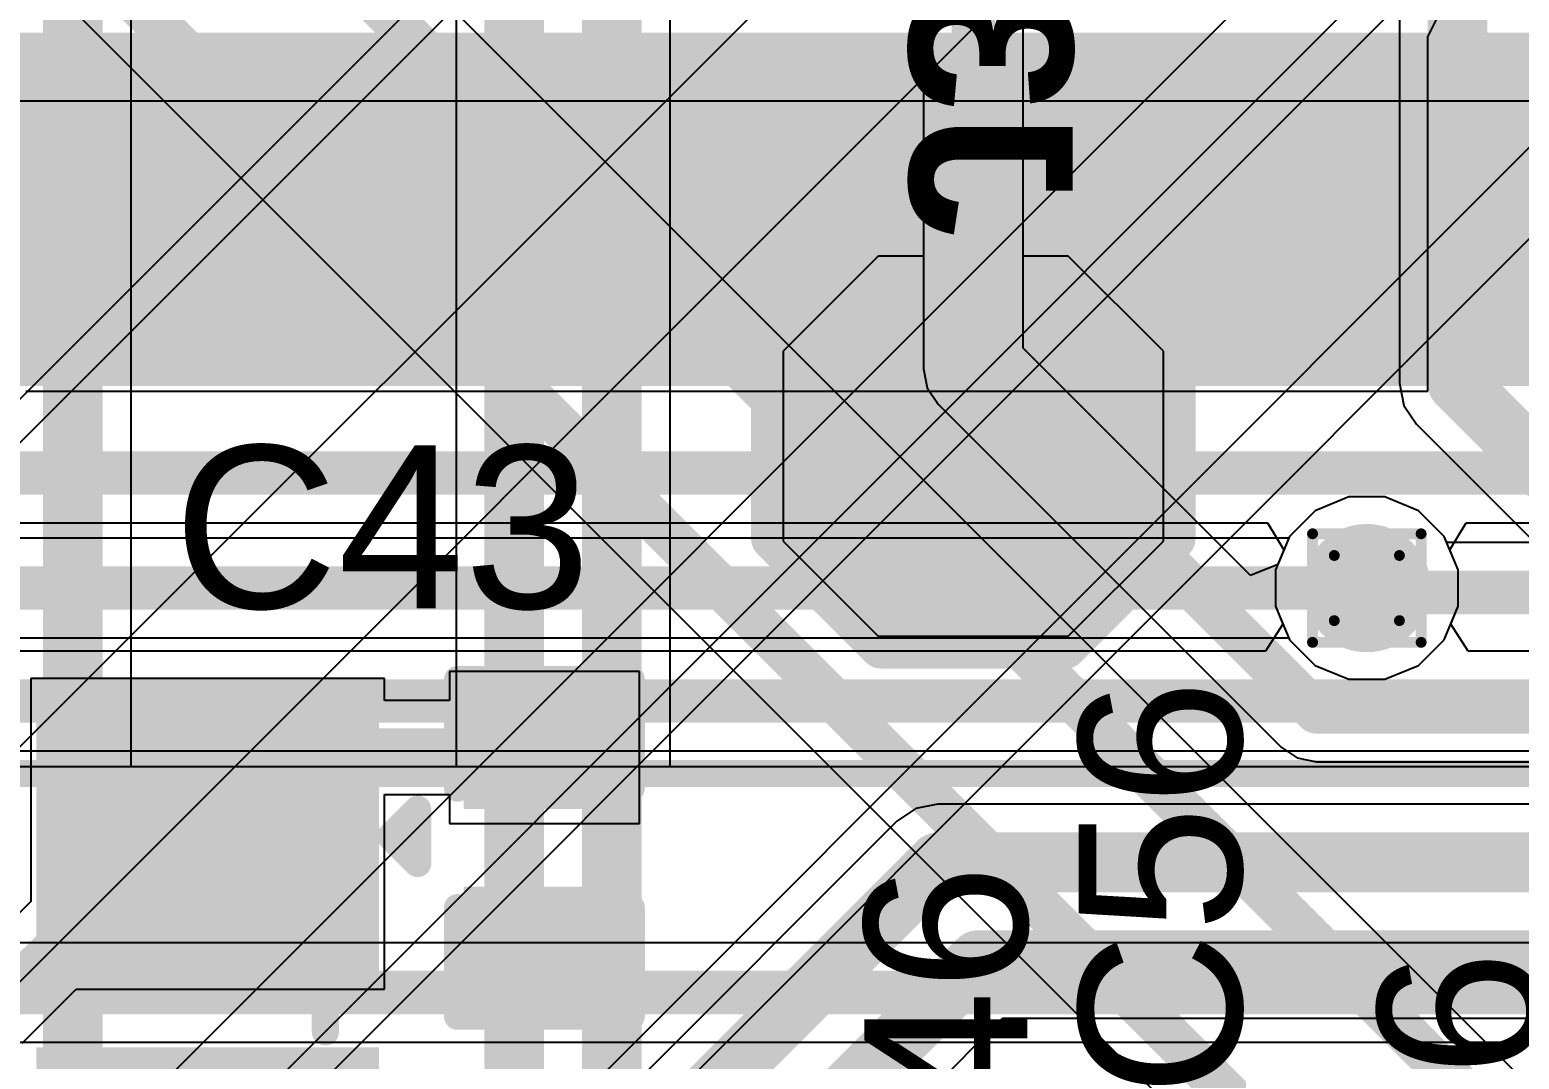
# Model space of a CAD drawing. Header units: inches. Extents: x -22 to 5433, y -13 to 5447.
# Drawn here: x 8.3 to 15.27, y 21.79 to 26.61 of the extents above; entities that cross this region are included whole.
import ezdxf

# ---------------------------------------------------------------- set-up
doc = ezdxf.new("R2010")
doc.units = ezdxf.units.IN
for name, color, linetype in [('Bottom Layer', 5, 'Continuous'), ('Bottom Overlay', 54, 'Continuous'), ('Bottom Paste', 16, 'Continuous'), ('Bottom Solder', 6, 'Continuous'), ('Drill Drawing', 1, 'Continuous'), ('Ground', 16, 'Continuous'), ('Power', 76, 'Continuous'), ('Top Layer', 1, 'Continuous'), ('Top Overlay', 2, 'Continuous'), ('Top Paste', 8, 'Continuous'), ('Top Solder', 216, 'Continuous'), ('Via Holes', 16, 'Continuous')]:
    doc.layers.add(name, color=color, linetype=linetype)
doc.styles.add('Arial', font='', dxfattribs={"height": 0.2})
doc.styles.add('Arial_Bold', font='', dxfattribs={"height": 0.2})
doc.styles.get('Arial').set_extended_font_data('Arial')
doc.styles.get('Arial_Bold').set_extended_font_data('Arial', bold=True)

msp = doc.modelspace()

# ---------------------------------------------------------------- hatches: boundary and pattern name
at = {"layer": 'Bottom Layer'}
msp.add_hatch(color=5, dxfattribs=at).paths.add_polyline_path([(13.0941, 25.4235), (12.3321, 25.4235), (11.9511, 25.0425), (11.9511, 24.2805), (12.3321, 23.8995), (13.0941, 23.8995), (13.4751, 24.2805), (13.4751, 25.0425)])
h = msp.add_hatch(color=5, dxfattribs=at)
edge = h.paths.add_edge_path()
edge.add_arc((14.5542, 23.9982), 0.3, 0, 360)
at = {"layer": 'Bottom Paste'}
msp.add_hatch(color=16, dxfattribs=at).paths.add_polyline_path([(13.0941, 25.4235), (12.3321, 25.4235), (11.9511, 25.0425), (11.9511, 24.2805), (12.3321, 23.8995), (13.0941, 23.8995), (13.4751, 24.2805), (13.4751, 25.0425)])
at = {"layer": 'Bottom Solder'}
msp.add_hatch(color=6, dxfattribs=at).paths.add_polyline_path([(13.1449, 25.5251), (12.2813, 25.5251), (11.8495, 25.0933), (11.8495, 24.2297), (12.2813, 23.7979), (13.1449, 23.7979), (13.5767, 24.2297), (13.5767, 25.0933)])
at = {"layer": 'Ground'}
h = msp.add_hatch(color=16, dxfattribs=at)
edge = h.paths.add_edge_path()
edge.add_arc((14.5542, 23.9982), 0.3, 0, 360)
at = {"layer": 'Power'}
h = msp.add_hatch(color=76, dxfattribs=at)
edge = h.paths.add_edge_path()
edge.add_arc((14.5542, 23.9982), 0.3, 0, 360)
at = {"layer": 'Top Layer'}
for points in [[(8.7131, 25.0457), (8.4081, 25.0457), (8.4081, 26.4957), (8.7131, 26.4957)], [(9.2131, 25.0457), (8.9081, 25.0457), (8.9081, 26.4957), (9.2131, 26.4957)], [(9.7131, 25.0457), (9.4081, 25.0457), (9.4081, 26.4957), (9.7131, 26.4957)], [(10.2131, 25.0457), (9.9081, 25.0457), (9.9081, 26.4957), (10.2131, 26.4957)], [(10.7131, 25.0457), (10.4081, 25.0457), (10.4081, 26.4957), (10.7131, 26.4957)], [(11.2131, 25.0457), (10.9081, 25.0457), (10.9081, 26.4957), (11.2131, 26.4957)], [(11.7131, 25.0457), (11.4081, 25.0457), (11.4081, 26.4957), (11.7131, 26.4957)], [(12.2131, 25.0457), (11.9081, 25.0457), (11.9081, 26.4957), (12.2131, 26.4957)], [(12.7131, 25.0457), (12.4081, 25.0457), (12.4081, 26.4957), (12.7131, 26.4957)], [(13.2131, 25.0457), (12.9081, 25.0457), (12.9081, 26.4957), (13.2131, 26.4957)], [(13.7131, 25.0457), (13.4081, 25.0457), (13.4081, 26.4957), (13.7131, 26.4957)], [(14.2131, 25.0457), (13.9081, 25.0457), (13.9081, 26.4957), (14.2131, 26.4957)], [(14.7131, 25.0457), (14.4081, 25.0457), (14.4081, 26.4957), (14.7131, 26.4957)], [(15.2131, 25.0457), (14.9081, 25.0457), (14.9081, 26.4957), (15.2131, 26.4957)], [(9.831, 22.2481), (8.431, 22.2481), (8.431, 23.4481), (9.831, 23.4481)], [(11.0241, 23.0239), (10.3891, 23.0239), (10.3891, 23.4811), (11.0241, 23.4811)], [(11.0241, 22.0841), (10.3891, 22.0841), (10.3891, 22.5413), (11.0241, 22.5413)]]:
    msp.add_hatch(color=1, dxfattribs=at).paths.add_polyline_path(points)
h = msp.add_hatch(color=1, dxfattribs=at)
edge = h.paths.add_edge_path()
edge.add_arc((14.5542, 23.9982), 0.3, 0, 360)
at = {"layer": 'Top Paste'}
for points in [[(8.7131, 25.0457), (8.4081, 25.0457), (8.4081, 26.4957), (8.7131, 26.4957)], [(9.2131, 25.0457), (8.9081, 25.0457), (8.9081, 26.4957), (9.2131, 26.4957)], [(9.7131, 25.0457), (9.4081, 25.0457), (9.4081, 26.4957), (9.7131, 26.4957)], [(10.2131, 25.0457), (9.9081, 25.0457), (9.9081, 26.4957), (10.2131, 26.4957)], [(10.7131, 25.0457), (10.4081, 25.0457), (10.4081, 26.4957), (10.7131, 26.4957)], [(11.2131, 25.0457), (10.9081, 25.0457), (10.9081, 26.4957), (11.2131, 26.4957)], [(11.7131, 25.0457), (11.4081, 25.0457), (11.4081, 26.4957), (11.7131, 26.4957)], [(12.2131, 25.0457), (11.9081, 25.0457), (11.9081, 26.4957), (12.2131, 26.4957)], [(12.7131, 25.0457), (12.4081, 25.0457), (12.4081, 26.4957), (12.7131, 26.4957)], [(13.2131, 25.0457), (12.9081, 25.0457), (12.9081, 26.4957), (13.2131, 26.4957)], [(13.7131, 25.0457), (13.4081, 25.0457), (13.4081, 26.4957), (13.7131, 26.4957)], [(14.2131, 25.0457), (13.9081, 25.0457), (13.9081, 26.4957), (14.2131, 26.4957)], [(14.7131, 25.0457), (14.4081, 25.0457), (14.4081, 26.4957), (14.7131, 26.4957)], [(15.2131, 25.0457), (14.9081, 25.0457), (14.9081, 26.4957), (15.2131, 26.4957)], [(9.831, 22.2481), (8.431, 22.2481), (8.431, 23.4481), (9.831, 23.4481)], [(11.0241, 23.0239), (10.3891, 23.0239), (10.3891, 23.4811), (11.0241, 23.4811)], [(11.0241, 22.0841), (10.3891, 22.0841), (10.3891, 22.5413), (11.0241, 22.5413)]]:
    msp.add_hatch(color=8, dxfattribs=at).paths.add_polyline_path(points)
at = {"layer": 'Top Solder'}
for points in [[(8.3147, 24.9441), (7.8065, 24.9441), (7.8065, 26.5973), (8.3147, 26.5973)], [(8.8147, 24.9441), (8.3065, 24.9441), (8.3065, 26.5973), (8.8147, 26.5973)], [(9.3147, 24.9441), (8.8065, 24.9441), (8.8065, 26.5973), (9.3147, 26.5973)], [(9.8147, 24.9441), (9.3065, 24.9441), (9.3065, 26.5973), (9.8147, 26.5973)], [(10.3147, 24.9441), (9.8065, 24.9441), (9.8065, 26.5973), (10.3147, 26.5973)], [(10.8147, 24.9441), (10.3065, 24.9441), (10.3065, 26.5973), (10.8147, 26.5973)], [(11.3147, 24.9441), (10.8065, 24.9441), (10.8065, 26.5973), (11.3147, 26.5973)], [(11.8147, 24.9441), (11.3065, 24.9441), (11.3065, 26.5973), (11.8147, 26.5973)], [(12.3147, 24.9441), (11.8065, 24.9441), (11.8065, 26.5973), (12.3147, 26.5973)], [(12.8147, 24.9441), (12.3065, 24.9441), (12.3065, 26.5973), (12.8147, 26.5973)], [(13.3147, 24.9441), (12.8065, 24.9441), (12.8065, 26.5973), (13.3147, 26.5973)], [(13.8147, 24.9441), (13.3065, 24.9441), (13.3065, 26.5973), (13.8147, 26.5973)], [(14.3147, 24.9441), (13.8065, 24.9441), (13.8065, 26.5973), (14.3147, 26.5973)], [(14.8147, 24.9441), (14.3065, 24.9441), (14.3065, 26.5973), (14.8147, 26.5973)], [(15.3147, 24.9441), (14.8065, 24.9441), (14.8065, 26.5973), (15.3147, 26.5973)], [(9.9326, 22.1465), (8.3294, 22.1465), (8.3294, 23.5497), (9.9326, 23.5497)], [(11.0841, 22.9639), (10.3291, 22.9639), (10.3291, 23.5411), (11.0841, 23.5411)], [(11.0841, 22.0241), (10.3291, 22.0241), (10.3291, 22.6013), (11.0841, 22.6013)], [(9.9326, 20.4465), (8.3294, 20.4465), (8.3294, 21.8497), (9.9326, 21.8497)]]:
    msp.add_hatch(color=216, dxfattribs=at).paths.add_polyline_path(points)
at = {"layer": 'Via Holes'}
h = msp.add_hatch(color=7, dxfattribs=at)
edge = h.paths.add_edge_path()
edge.add_arc((14.5542, 23.9982), 0.15, 0, 360)

# ---------------------------------------------------------------- linework, layer by layer
at = {"layer": 'Bottom Layer'}
for p, q in [((11.2944, 23.1618), (11.2944, 30.1564)), ((10.2933, 29.8544), (10.2933, 23.1618)), ((8.773, 23.1618), (8.773, 28.1895)), ((12.9462, 25.5505), (12.9462, 26.8476)), ((12.48, 26.751), (12.48, 25.5505)), ((14.7065, 26.6956), (14.7065, 24.9565)), ((12.2686, 25.5505), (11.8241, 25.106)), ((12.48, 25.5505), (12.2686, 25.5505)), ((13.1576, 25.5505), (12.9462, 25.5505)), ((13.6021, 25.106), (13.1576, 25.5505)), ((11.8241, 25.106), (11.8241, 24.217)), ((13.6021, 24.217), (13.6021, 25.106)), ((14.7065, 24.9565), (14.7272, 24.8525)), ((14.7272, 24.8525), (14.7862, 24.7643)), ((14.7862, 24.7643), (16.2713, 23.2791)), ((14.4693, 24.4252), (14.3123, 24.3602)), ((14.6391, 24.4252), (14.4693, 24.4252)), ((14.7961, 24.3602), (14.6391, 24.4252)), ((14.3123, 24.3602), (14.1922, 24.2401)), ((14.9162, 24.2401), (14.7961, 24.3602)), ((11.8241, 24.217), (12.2686, 23.7725)), ((13.1576, 23.7725), (13.6021, 24.217)), ((14.1922, 24.2401), (14.1272, 24.0831)), ((14.9812, 24.0831), (14.9162, 24.2401)), ((14.1272, 24.0831), (14.1272, 23.9133)), ((14.9812, 23.9133), (14.9812, 24.0831)), ((14.1272, 23.9133), (14.1922, 23.7563)), ((14.9162, 23.7563), (14.9812, 23.9133)), ((12.2686, 23.7725), (13.1576, 23.7725)), ((14.1922, 23.7563), (14.3123, 23.6362)), ((14.7961, 23.6362), (14.9162, 23.7563)), ((14.3123, 23.6362), (14.4693, 23.5712)), ((14.6391, 23.5712), (14.7961, 23.6362)), ((14.4693, 23.5712), (14.6391, 23.5712)), ((30.0737, 23.1618), (5.2837, 23.1618)), ((10.2933, 23.1618), (8.773, 23.1618)), ((16.2227, 23.1618), (11.2944, 23.1618))]:
    msp.add_line(p, q, dxfattribs=at)
for points in [[(11.0224, 22.6293, 0.2794, 0.2794, 0), (11.0224, 30.1564, 0.2794, 0.2794, 0)], [(10.5652, 20.1059, 0.2794, 0.2794, 0), (10.5652, 29.967, 0.2794, 0.2794, 0)], [(8.501, 18.4417, 0.2794, 0.2794, 0), (8.501, 28.1895, 0.2794, 0.2794, 0)], [(14.9785, 24.9565, 0.2794, 0.2794, 0), (14.9785, 27.1147, 0.2794, 0.2794, 0)], [(12.7131, 24.6615, 0.2032, 0.2032, 0), (12.7131, 26.8476, 0.2032, 0.2032, 0)], [(14.9785, 24.9565, 0.2794, 0.2794, 0), (17.6771, 22.2579, 0.2794, 0.2794, 0)], [(11.0224, 20.4051, 0.2794, 0.2794, 0), (11.0224, 22.6293, 0.2794, 0.2794, 0)]]:
    msp.add_lwpolyline(points, format="xyseb", dxfattribs=at)
for points in [[(14.9086, 24.9565, 0.1397, 0.1397, 1), (15.0483, 24.9565, 0.1397, 0.1397, 1)], [(14.9086, 24.9565, 0.1397, 0.1397, 1), (15.0483, 24.9565, 0.1397, 0.1397, 1)], [(12.6623, 24.6615, 0.1016, 0.1016, 1), (12.7639, 24.6615, 0.1016, 0.1016, 1)], [(10.9526, 22.6293, 0.1397, 0.1397, 1), (11.0923, 22.6293, 0.1397, 0.1397, 1)], [(10.9526, 22.6293, 0.1397, 0.1397, 1), (11.0923, 22.6293, 0.1397, 0.1397, 1)]]:
    msp.add_lwpolyline(points, format="xyseb", close=True, dxfattribs=at)
at = {"layer": 'Bottom Overlay'}
for points in [[(11.7733, 25.0933, 0.2, 0.2, 0), (12.2813, 25.6013, 0.2, 0.2, 0)], [(12.2813, 25.6013, 0.2, 0.2, 0), (13.1449, 25.6013, 0.2, 0.2, 0)], [(13.1449, 25.6013, 0.2, 0.2, 0), (13.6529, 25.0933, 0.2, 0.2, 0)], [(11.7733, 24.2297, 0.2, 0.2, 0), (11.7733, 25.0933, 0.2, 0.2, 0)], [(13.6529, 24.2297, 0.2, 0.2, 0), (13.6529, 25.0933, 0.2, 0.2, 0)], [(11.7733, 24.2297, 0.2, 0.2, 0), (12.2813, 23.7217, 0.2, 0.2, 0)], [(13.1449, 23.7217, 0.2, 0.2, 0), (13.6529, 24.2297, 0.2, 0.2, 0)], [(12.2813, 23.7217, 0.2, 0.2, 0), (13.1449, 23.7217, 0.2, 0.2, 0)], [(4.1702, 23.1309, 0.127, 0.127, 0), (31.1702, 23.1309, 0.127, 0.127, 0)]]:
    msp.add_lwpolyline(points, format="xyseb", dxfattribs=at)
for points in [[(12.2313, 25.6013, 0.1, 0.1, 1), (12.3313, 25.6013, 0.1, 0.1, 1)], [(12.2313, 25.6013, 0.1, 0.1, 1), (12.3313, 25.6013, 0.1, 0.1, 1)], [(13.0949, 25.6013, 0.1, 0.1, 1), (13.1949, 25.6013, 0.1, 0.1, 1)], [(13.0949, 25.6013, 0.1, 0.1, 1), (13.1949, 25.6013, 0.1, 0.1, 1)], [(11.7233, 25.0933, 0.1, 0.1, 1), (11.8233, 25.0933, 0.1, 0.1, 1)], [(11.7233, 25.0933, 0.1, 0.1, 1), (11.8233, 25.0933, 0.1, 0.1, 1)], [(13.6029, 25.0933, 0.1, 0.1, 1), (13.7029, 25.0933, 0.1, 0.1, 1)], [(13.6029, 25.0933, 0.1, 0.1, 1), (13.7029, 25.0933, 0.1, 0.1, 1)], [(11.7233, 24.2297, 0.1, 0.1, 1), (11.8233, 24.2297, 0.1, 0.1, 1)], [(11.7233, 24.2297, 0.1, 0.1, 1), (11.8233, 24.2297, 0.1, 0.1, 1)], [(13.6029, 24.2297, 0.1, 0.1, 1), (13.7029, 24.2297, 0.1, 0.1, 1)], [(13.6029, 24.2297, 0.1, 0.1, 1), (13.7029, 24.2297, 0.1, 0.1, 1)], [(12.2313, 23.7217, 0.1, 0.1, 1), (12.3313, 23.7217, 0.1, 0.1, 1)], [(12.2313, 23.7217, 0.1, 0.1, 1), (12.3313, 23.7217, 0.1, 0.1, 1)], [(13.0949, 23.7217, 0.1, 0.1, 1), (13.1949, 23.7217, 0.1, 0.1, 1)], [(13.0949, 23.7217, 0.1, 0.1, 1), (13.1949, 23.7217, 0.1, 0.1, 1)]]:
    msp.add_lwpolyline(points, format="xyseb", close=True, dxfattribs=at)
at = {"layer": 'Bottom Solder'}
for p in [(-5.5852, 10.8458), (-5.5045, 7.2536), (-5.2386, 6.9971), (-5.2385, 11.397), (-3.7361, 6.9961), (-3.6162, 11.3878), (-3.0662, 10.8378), (-3.0661, 7.2378)]:
    msp.add_line(p, (5432.8521, 5447.4931), dxfattribs=at)
at = {"layer": 'Drill Drawing'}
for points in [[(14.3002, 24.2522, 0.0508, 0.0508, 0), (14.8082, 24.2522, 0.0508, 0.0508, 0)], [(14.3002, 23.7442, 0.0508, 0.0508, 0), (14.3002, 24.2522, 0.0508, 0.0508, 0)], [(14.8082, 23.7442, 0.0508, 0.0508, 0), (14.8082, 24.2522, 0.0508, 0.0508, 0)], [(14.4018, 24.1506, 0.0508, 0.0508, 0), (14.7066, 24.1506, 0.0508, 0.0508, 0)], [(14.4018, 23.8458, 0.0508, 0.0508, 0), (14.4018, 24.1506, 0.0508, 0.0508, 0)], [(14.7066, 23.8458, 0.0508, 0.0508, 0), (14.7066, 24.1506, 0.0508, 0.0508, 0)], [(14.4018, 23.8458, 0.0508, 0.0508, 0), (14.7066, 23.8458, 0.0508, 0.0508, 0)], [(14.3002, 23.7442, 0.0508, 0.0508, 0), (14.8082, 23.7442, 0.0508, 0.0508, 0)]]:
    msp.add_lwpolyline(points, format="xyseb", dxfattribs=at)
for points in [[(14.2875, 24.2522, 0.0254, 0.0254, 1), (14.3129, 24.2522, 0.0254, 0.0254, 1)], [(14.2875, 24.2522, 0.0254, 0.0254, 1), (14.3129, 24.2522, 0.0254, 0.0254, 1)], [(14.7955, 24.2522, 0.0254, 0.0254, 1), (14.8209, 24.2522, 0.0254, 0.0254, 1)], [(14.7955, 24.2522, 0.0254, 0.0254, 1), (14.8209, 24.2522, 0.0254, 0.0254, 1)], [(14.3891, 24.1506, 0.0254, 0.0254, 1), (14.4145, 24.1506, 0.0254, 0.0254, 1)], [(14.3891, 24.1506, 0.0254, 0.0254, 1), (14.4145, 24.1506, 0.0254, 0.0254, 1)], [(14.6939, 24.1506, 0.0254, 0.0254, 1), (14.7193, 24.1506, 0.0254, 0.0254, 1)], [(14.6939, 24.1506, 0.0254, 0.0254, 1), (14.7193, 24.1506, 0.0254, 0.0254, 1)], [(14.3891, 23.8458, 0.0254, 0.0254, 1), (14.4145, 23.8458, 0.0254, 0.0254, 1)], [(14.3891, 23.8458, 0.0254, 0.0254, 1), (14.4145, 23.8458, 0.0254, 0.0254, 1)], [(14.6939, 23.8458, 0.0254, 0.0254, 1), (14.7193, 23.8458, 0.0254, 0.0254, 1)], [(14.6939, 23.8458, 0.0254, 0.0254, 1), (14.7193, 23.8458, 0.0254, 0.0254, 1)], [(14.2875, 23.7442, 0.0254, 0.0254, 1), (14.3129, 23.7442, 0.0254, 0.0254, 1)], [(14.2875, 23.7442, 0.0254, 0.0254, 1), (14.3129, 23.7442, 0.0254, 0.0254, 1)], [(14.7955, 23.7442, 0.0254, 0.0254, 1), (14.8209, 23.7442, 0.0254, 0.0254, 1)], [(14.7955, 23.7442, 0.0254, 0.0254, 1), (14.8209, 23.7442, 0.0254, 0.0254, 1)]]:
    msp.add_lwpolyline(points, format="xyseb", close=True, dxfattribs=at)
at = {"layer": 'Ground'}
for p, q in [((12.48, 30.4251), (12.48, 25.0237)), ((12.9462, 25.1203), (12.9462, 30.4251)), ((4.9639, 30.241), (14.561, 20.6439)), ((15.3895, 21.5945), (7.3792, 29.6048)), ((14.0099, 24.0566), (12.9462, 25.1203)), ((12.48, 25.0237), (12.4978, 24.9345)), ((12.4978, 24.9345), (12.5483, 24.8589)), ((12.5483, 24.8589), (14.1532, 23.254)), ((14.4693, 24.4252), (14.3123, 24.3602)), ((14.6391, 24.4252), (14.4693, 24.4252)), ((14.7961, 24.3602), (14.6391, 24.4252)), ((14.3123, 24.3602), (14.1922, 24.2401)), ((14.9162, 24.2401), (14.7961, 24.3602)), ((14.1922, 24.2401), (14.1377, 24.1084)), ((14.9284, 24.2107), (14.9162, 24.2401)), ((17.8688, 24.2107), (14.9284, 24.2107)), ((14.1377, 24.1084), (14.0099, 24.0566)), ((14.1532, 23.254), (14.2288, 23.2035)), ((14.2288, 23.2035), (14.318, 23.1857)), ((14.318, 23.1857), (22.1266, 23.1857))]:
    msp.add_line(p, q, dxfattribs=at)
for points in [[(12.7131, 25.0237, 0.2032, 0.2032, 0), (12.7131, 30.7907, 0.2032, 0.2032, 0)], [(4.8006, 30.734, 0.2032, 0.2032, 0), (14.7259, 20.8087, 0.2032, 0.2032, 0)], [(7.1461, 29.5082, 0.2032, 0.2032, 0), (15.293, 21.3614, 0.2032, 0.2032, 0)], [(12.7131, 25.0237, 0.2032, 0.2032, 0), (14.318, 23.4188, 0.2032, 0.2032, 0)], [(14.5542, 23.9982, 0.2032, 0.2032, 0), (14.5748, 23.9776, 0.2032, 0.2032, 0)], [(14.5748, 23.9776, 0.2032, 0.2032, 0), (23.3452, 23.9776, 0.2032, 0.2032, 0)], [(14.318, 23.4188, 0.2032, 0.2032, 0), (23.5294, 23.4188, 0.2032, 0.2032, 0)]]:
    msp.add_lwpolyline(points, format="xyseb", dxfattribs=at)
for points in [[(12.6623, 25.0237, 0.1016, 0.1016, 1), (12.7639, 25.0237, 0.1016, 0.1016, 1)], [(12.6623, 25.0237, 0.1016, 0.1016, 1), (12.7639, 25.0237, 0.1016, 0.1016, 1)], [(14.5034, 23.9982, 0.1016, 0.1016, 1), (14.605, 23.9982, 0.1016, 0.1016, 1)], [(14.524, 23.9776, 0.1016, 0.1016, 1), (14.6256, 23.9776, 0.1016, 0.1016, 1)], [(14.524, 23.9776, 0.1016, 0.1016, 1), (14.6256, 23.9776, 0.1016, 0.1016, 1)], [(14.2672, 23.4188, 0.1016, 0.1016, 1), (14.3688, 23.4188, 0.1016, 0.1016, 1)], [(14.2672, 23.4188, 0.1016, 0.1016, 1), (14.3688, 23.4188, 0.1016, 0.1016, 1)]]:
    msp.add_lwpolyline(points, format="xyseb", close=True, dxfattribs=at)
at = {"layer": 'Power'}
for p, q in [((15.588, 26.2767), (6.601, 26.2767)), ((3.4921, 24.3033), (14.0895, 24.3033)), ((14.0895, 24.3033), (14.1658, 24.1763)), ((14.9426, 24.1763), (15.0189, 24.3033)), ((15.0189, 24.3033), (16.002, 24.3033)), ((14.1658, 24.1763), (14.1272, 24.0831)), ((14.9812, 24.0831), (14.9426, 24.1763)), ((14.1272, 24.0831), (14.1272, 23.9133)), ((14.9812, 23.9133), (14.9812, 24.0831)), ((14.1272, 23.9133), (14.1618, 23.8297)), ((14.9466, 23.8297), (14.9812, 23.9133)), ((14.1618, 23.8297), (14.0799, 23.7027)), ((15.0285, 23.7027), (14.9466, 23.8297)), ((14.0799, 23.7027), (4.8729, 23.7027)), ((20.322, 23.7027), (15.0285, 23.7027)), ((4.8729, 23.2365), (20.2255, 23.2365)), ((20.9433, 22.3391), (3.5507, 22.3391)), ((3.4542, 21.873), (20.8775, 21.873))]:
    msp.add_line(p, q, dxfattribs=at)
for points in [[(-7.6936, 25.8882, 0.508, 0.508, 0), (15.7489, 25.8882, 0.508, 0.508, 0)], [(-8.5544, 25.1269, 0.2032, 0.2032, 0), (15.8333, 25.1269, 0.2032, 0.2032, 0)], [(-8.3974, 24.5364, 0.2032, 0.2032, 0), (16.002, 24.5364, 0.2032, 0.2032, 0)], [(4.5073, 23.4696, 0.2032, 0.2032, 0), (20.322, 23.4696, 0.2032, 0.2032, 0)], [(3.4542, 22.106, 0.2032, 0.2032, 0), (20.9741, 22.106, 0.2032, 0.2032, 0)]]:
    msp.add_lwpolyline(points, format="xyseb", dxfattribs=at)
at = {"layer": 'Top Layer'}
for p, q in [((14.8401, 26.5772), (14.8804, 26.6575)), ((14.8401, 24.9187), (14.8401, 26.5772)), ((8.2811, 24.9187), (14.8401, 24.9187)), ((14.4693, 24.4252), (14.3123, 24.3602)), ((14.6391, 24.4252), (14.4693, 24.4252)), ((14.7961, 24.3602), (14.6391, 24.4252)), ((14.3123, 24.3602), (14.1922, 24.2401)), ((14.9162, 24.2401), (14.7961, 24.3602)), ((14.1886, 24.2313), (3.3982, 24.2313)), ((14.1922, 24.2401), (14.1886, 24.2313)), ((14.9812, 24.0831), (14.9162, 24.2401)), ((14.9812, 23.9133), (14.9812, 24.0831)), ((14.9162, 23.7563), (14.9812, 23.9133)), ((4.9815, 23.7651), (14.1886, 23.7651)), ((14.1886, 23.7651), (14.1922, 23.7563)), ((14.1922, 23.7563), (14.3123, 23.6362)), ((14.7961, 23.6362), (14.9162, 23.7563)), ((14.3123, 23.6362), (14.4693, 23.5712)), ((14.6391, 23.5712), (14.7961, 23.6362)), ((9.958, 23.5751), (8.304, 23.5751)), ((8.304, 23.5751), (8.304, 22.5314)), ((9.958, 23.4727), (9.958, 23.5751)), ((11.1511, 23.6081), (10.2621, 23.6081)), ((10.2621, 23.6081), (10.2621, 23.4727)), ((11.1511, 22.8969), (11.1511, 23.6081)), ((14.4693, 23.5712), (14.6391, 23.5712)), ((10.2621, 23.4727), (9.958, 23.4727)), ((9.958, 22.1211), (9.958, 23.0324)), ((9.958, 23.0324), (10.2621, 23.0324)), ((10.2621, 23.0324), (10.2621, 22.8969)), ((12.4437, 22.9663), (12.3555, 22.9073)), ((12.5477, 22.987), (12.4437, 22.9663)), ((12.5478, 22.987), (12.5477, 22.987)), ((22.1552, 22.987), (12.5478, 22.987)), ((10.2621, 22.8969), (11.1511, 22.8969)), ((12.3555, 22.9073), (10.9111, 21.463)), ((12.3555, 22.9073), (12.3555, 22.9073)), ((8.304, 22.5314), (7.8882, 22.1156)), ((8.264, 21.8688), (8.5163, 22.1211)), ((8.5163, 22.1211), (9.958, 22.1211)), ((11.8325, 20.9687), (12.8498, 21.9859)), ((12.8498, 21.9859), (22.1552, 21.9859))]:
    msp.add_line(p, q, dxfattribs=at)
for points in [[(10.5606, 25.7707, 0.2032, 0.2032, 0), (10.5606, 27.2892, 0.2032, 0.2032, 0)], [(3.0703, 23.9982, 0.2032, 0.2032, 0), (14.5542, 23.9982, 0.2032, 0.2032, 0)], [(8.0438, 21.9599, 0.1778, 0.1778, 0), (9.3364, 23.2525, 0.1778, 0.1778, 0)], [(9.3364, 23.2525, 0.1778, 0.1778, 0), (10.7066, 23.2525, 0.1778, 0.1778, 0)], [(11.1034, 21.2707, 0.2794, 0.2794, 0), (12.5477, 22.7151, 0.2794, 0.2794, 0)], [(12.5477, 22.7151, 0.2794, 0.2794, 0), (22.4257, 22.7151, 0.2794, 0.2794, 0)], [(11.5606, 21.0813, 0.2794, 0.2794, 0), (12.7371, 22.2579, 0.2794, 0.2794, 0)], [(12.7371, 22.2579, 0.2794, 0.2794, 0), (22.4257, 22.2579, 0.2794, 0.2794, 0)]]:
    msp.add_lwpolyline(points, format="xyseb", dxfattribs=at)
for points in [[(10.5098, 25.7707, 0.1016, 0.1016, 1), (10.6114, 25.7707, 0.1016, 0.1016, 1)], [(14.5034, 23.9982, 0.1016, 0.1016, 1), (14.605, 23.9982, 0.1016, 0.1016, 1)], [(9.292, 23.2525, 0.0889, 0.0889, 1), (9.3809, 23.2525, 0.0889, 0.0889, 1)], [(9.292, 23.2525, 0.0889, 0.0889, 1), (9.3809, 23.2525, 0.0889, 0.0889, 1)], [(10.6622, 23.2525, 0.0889, 0.0889, 1), (10.7511, 23.2525, 0.0889, 0.0889, 1)], [(12.4779, 22.7151, 0.1397, 0.1397, 1), (12.6176, 22.7151, 0.1397, 0.1397, 1)], [(12.4779, 22.7151, 0.1397, 0.1397, 1), (12.6176, 22.7151, 0.1397, 0.1397, 1)], [(12.6673, 22.2579, 0.1397, 0.1397, 1), (12.807, 22.2579, 0.1397, 0.1397, 1)], [(12.6673, 22.2579, 0.1397, 0.1397, 1), (12.807, 22.2579, 0.1397, 0.1397, 1)]]:
    msp.add_lwpolyline(points, format="xyseb", close=True, dxfattribs=at)
at = {"layer": 'Top Overlay'}
for points in [[(10.3002, 23.57, 0.127, 0.127, 0), (11.113, 23.57, 0.127, 0.127, 0)], [(10.3002, 23.062, 0.127, 0.127, 0), (10.3002, 23.57, 0.127, 0.127, 0)], [(11.113, 23.062, 0.127, 0.127, 0), (11.113, 23.57, 0.127, 0.127, 0)], [(9.9868, 22.8363, 0.127, 0.127, 0), (10.1138, 22.9633, 0.127, 0.127, 0)], [(10.1138, 22.7093, 0.127, 0.127, 0), (10.1138, 22.9633, 0.127, 0.127, 0)], [(9.9868, 22.8363, 0.127, 0.127, 0), (10.1138, 22.7093, 0.127, 0.127, 0)], [(10.3002, 21.9952, 0.127, 0.127, 0), (10.3002, 22.5032, 0.127, 0.127, 0)], [(11.113, 21.9952, 0.127, 0.127, 0), (11.113, 22.5032, 0.127, 0.127, 0)], [(9.682, 21.9219, 0.127, 0.127, 0), (9.682, 22.0997, 0.127, 0.127, 0)], [(10.3002, 21.9952, 0.127, 0.127, 0), (11.113, 21.9952, 0.127, 0.127, 0)]]:
    msp.add_lwpolyline(points, format="xyseb", dxfattribs=at)
for points in [[(10.2685, 23.57, 0.0635, 0.0635, 1), (10.332, 23.57, 0.0635, 0.0635, 1)], [(10.2685, 23.57, 0.0635, 0.0635, 1), (10.332, 23.57, 0.0635, 0.0635, 1)], [(11.0813, 23.57, 0.0635, 0.0635, 1), (11.1448, 23.57, 0.0635, 0.0635, 1)], [(11.0813, 23.57, 0.0635, 0.0635, 1), (11.1448, 23.57, 0.0635, 0.0635, 1)], [(10.2685, 23.062, 0.0635, 0.0635, 1), (10.332, 23.062, 0.0635, 0.0635, 1)], [(11.0813, 23.062, 0.0635, 0.0635, 1), (11.1448, 23.062, 0.0635, 0.0635, 1)], [(10.082, 22.9633, 0.0635, 0.0635, 1), (10.1455, 22.9633, 0.0635, 0.0635, 1)], [(10.082, 22.9633, 0.0635, 0.0635, 1), (10.1455, 22.9633, 0.0635, 0.0635, 1)], [(9.955, 22.8363, 0.0635, 0.0635, 1), (10.0185, 22.8363, 0.0635, 0.0635, 1)], [(9.955, 22.8363, 0.0635, 0.0635, 1), (10.0185, 22.8363, 0.0635, 0.0635, 1)], [(10.082, 22.7093, 0.0635, 0.0635, 1), (10.1455, 22.7093, 0.0635, 0.0635, 1)], [(10.082, 22.7093, 0.0635, 0.0635, 1), (10.1455, 22.7093, 0.0635, 0.0635, 1)], [(10.2685, 22.5032, 0.0635, 0.0635, 1), (10.332, 22.5032, 0.0635, 0.0635, 1)], [(11.0813, 22.5032, 0.0635, 0.0635, 1), (11.1448, 22.5032, 0.0635, 0.0635, 1)], [(9.6502, 22.0997, 0.0635, 0.0635, 1), (9.7137, 22.0997, 0.0635, 0.0635, 1)], [(10.2685, 21.9952, 0.0635, 0.0635, 1), (10.332, 21.9952, 0.0635, 0.0635, 1)], [(10.2685, 21.9952, 0.0635, 0.0635, 1), (10.332, 21.9952, 0.0635, 0.0635, 1)], [(11.0813, 21.9952, 0.0635, 0.0635, 1), (11.1448, 21.9952, 0.0635, 0.0635, 1)], [(11.0813, 21.9952, 0.0635, 0.0635, 1), (11.1448, 21.9952, 0.0635, 0.0635, 1)], [(9.6502, 21.9219, 0.0635, 0.0635, 1), (9.7137, 21.9219, 0.0635, 0.0635, 1)]]:
    msp.add_lwpolyline(points, format="xyseb", close=True, dxfattribs=at)
at = {"layer": 'Top Solder'}
msp.add_line((-7.4887, 4.5255), (5432.8521, 5447.4931), dxfattribs=at)

# ---------------------------------------------------------------- texts
at = {"layer": 'Bottom Overlay', "style": 'Arial_Bold', "text_generation_flag": 2}
msp.add_text('J3_49', height=0.762, rotation=270, dxfattribs=at).set_placement((12.4155, 25.6366))
at = {"layer": 'Top Overlay', "style": 'Arial'}
msp.add_text('C43', height=0.762, dxfattribs=at).set_placement((8.9711, 23.9032))
for s, p in [('C56', (13.9683, 21.619)), ('C46', (12.9653, 20.7538)), ('C6', (15.3671, 20.9426))]:
    msp.add_text(s, height=0.762, rotation=90, dxfattribs=at).set_placement(p)

doc.saveas('drawing.dxf')
